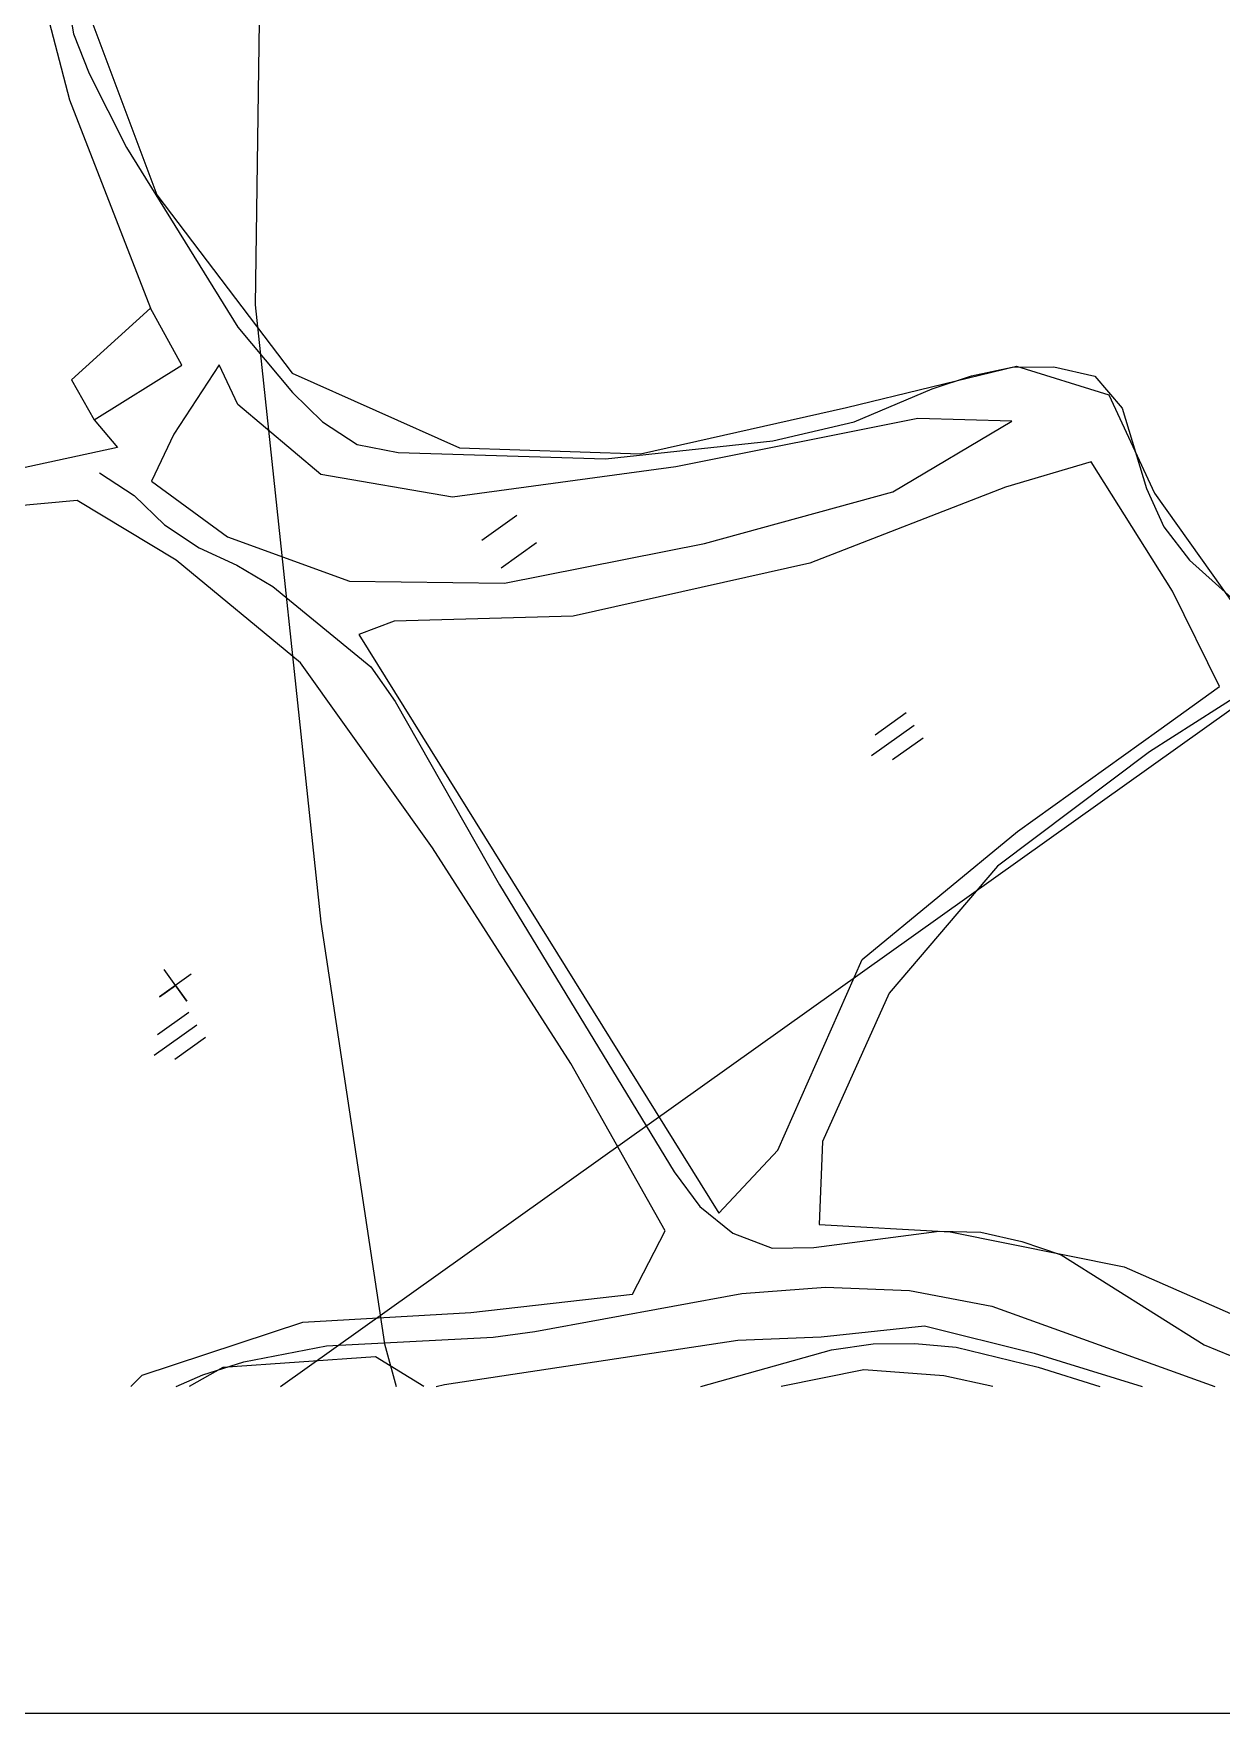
# Model space of a CAD drawing. Extents: x -299 to 346, y -14 to 200.
# Drawn here: x 22.3 to 68, y -12.5 to 52 of the extents above; entities that cross this region are included whole.
import ezdxf

# ---------------------------------------------------------------- set-up
doc = ezdxf.new("R2010")
doc.units = 0
doc.layers.add('TT-BASE', color=253, linetype='Continuous')
doc.layers.add('TX-PAPR', color=2, linetype='Continuous')

msp = doc.modelspace()

# ---------------------------------------------------------------- linework, layer by layer
at = {"layer": 'TT-BASE'}
for p, q in [((31.057, 57.476, 25.505), (30.833, 41.54, 25.505)), ((31.057, 57.476, -61.023), (30.833, 41.54, -61.023)), ((31.057, 57.476, 25.505), (30.833, 41.54, 25.505)), ((23.565, 53.57, -87.551), (23.846, 51.959, -87.551)), ((23.565, 53.57, -1.023), (23.846, 51.959, -1.023)), ((23.565, 53.57, -1.023), (23.846, 51.959, -1.023)), ((24.055, 53.755, -87.324), (27.055, 45.766, -87.324)), ((24.055, 53.755, -0.796), (27.055, 45.766, -0.796)), ((24.055, 53.755, -0.796), (27.055, 45.766, -0.796)), ((22.652, 53.409, -85.28), (23.7, 49.414, -85.28)), ((22.652, 53.409, 1.248), (23.7, 49.414, 1.248)), ((22.652, 53.409, 1.248), (23.7, 49.414, 1.248)), ((23.846, 51.959, -87.551), (24.45, 50.435, -87.551)), ((23.846, 51.959, -1.023), (24.45, 50.435, -1.023)), ((23.846, 51.959, -1.023), (24.45, 50.435, -1.023)), ((24.45, 50.435, -87.551), (25.882, 47.587, -87.551)), ((24.45, 50.435, -1.023), (25.882, 47.587, -1.023)), ((24.45, 50.435, -1.023), (25.882, 47.587, -1.023)), ((23.7, 49.414, -85.28), (26.806, 41.419, -85.28)), ((23.7, 49.414, 1.248), (26.806, 41.419, 1.248)), ((23.7, 49.414, 1.248), (26.806, 41.419, 1.248)), ((25.882, 47.587, -87.551), (30.168, 40.694, -87.551)), ((25.882, 47.587, -1.023), (30.168, 40.694, -1.023)), ((25.882, 47.587, -1.023), (30.168, 40.694, -1.023)), ((27.055, 45.766, -87.324), (32.247, 38.926, -87.324)), ((27.055, 45.766, -0.796), (32.247, 38.926, -0.796)), ((27.055, 45.766, -0.796), (32.247, 38.926, -0.796)), ((26.806, 41.419, -84.563), (23.776, 38.667, -84.563)), ((26.806, 41.419, 1.965), (23.776, 38.667, 1.965)), ((26.806, 41.419, 1.965), (23.776, 38.667, 1.965)), ((28.01, 39.223, -84.563), (26.806, 41.419, -84.563)), ((28.01, 39.223, 1.965), (26.806, 41.419, 1.965)), ((28.01, 39.223, 1.965), (26.806, 41.419, 1.965)), ((30.833, 41.54, 25.505), (33.356, 17.833, 25.505)), ((30.833, 41.54, -61.023), (33.356, 17.833, -61.023)), ((30.833, 41.54, 25.505), (33.356, 17.833, 25.505)), ((31.798, 0.001, -349.133), (90.518, 41.839, -349.133)), ((31.798, 0.001, -435.661), (90.518, 41.839, -435.661)), ((31.798, 0.001, 25.505), (90.518, 41.839, 25.505)), ((31.798, 0.001, -435.661), (90.518, 41.839, -435.661)), ((30.168, 40.694, -87.551), (32.257, 38.181, -87.551)), ((30.168, 40.694, -1.023), (32.257, 38.181, -1.023)), ((30.168, 40.694, -1.023), (32.257, 38.181, -1.023)), ((24.646, 37.128, -84.563), (28.01, 39.223, -84.563)), ((24.646, 37.128, 1.965), (28.01, 39.223, 1.965)), ((24.646, 37.128, 1.965), (28.01, 39.223, 1.965)), ((29.446, 39.247, -86.076), (27.699, 36.581, -86.076)), ((29.446, 39.247, 0.452), (27.699, 36.581, 0.452)), ((29.446, 39.247, 0.452), (27.699, 36.581, 0.452)), ((30.157, 37.717, -86.076), (29.446, 39.247, -86.076)), ((30.157, 37.717, 0.452), (29.446, 39.247, 0.452)), ((30.157, 37.717, 0.452), (29.446, 39.247, 0.452)), ((32.247, 38.926, -87.324), (38.677, 36.058, -87.324)), ((32.247, 38.926, -0.796), (38.677, 36.058, -0.796)), ((32.247, 38.926, -0.796), (38.677, 36.058, -0.796)), ((53.55, 37.601, -87.324), (60.077, 39.195, -87.324)), ((53.55, 37.601, -0.796), (60.077, 39.195, -0.796)), ((53.55, 37.601, -0.796), (60.077, 39.195, -0.796)), ((56.835, 38.317, -87.551), (58.353, 38.815, -87.551)), ((56.835, 38.317, -1.023), (58.353, 38.815, -1.023)), ((56.835, 38.317, -1.023), (58.353, 38.815, -1.023)), ((58.353, 38.815, -87.551), (59.914, 39.15, -87.551)), ((58.353, 38.815, -1.023), (59.914, 39.15, -1.023)), ((58.353, 38.815, -1.023), (59.914, 39.15, -1.023)), ((59.914, 39.15, -87.551), (61.511, 39.166, -87.551)), ((59.914, 39.15, -1.023), (61.511, 39.166, -1.023)), ((59.914, 39.15, -1.023), (61.511, 39.166, -1.023)), ((60.077, 39.195, -87.324), (63.63, 38.087, -87.324)), ((60.077, 39.195, -0.796), (63.63, 38.087, -0.796)), ((60.077, 39.195, -0.796), (63.63, 38.087, -0.796)), ((61.511, 39.166, -87.551), (63.086, 38.809, -87.551)), ((61.511, 39.166, -1.023), (63.086, 38.809, -1.023)), ((61.511, 39.166, -1.023), (63.086, 38.809, -1.023)), ((63.086, 38.809, -87.551), (64.133, 37.58, -87.551)), ((63.086, 38.809, -1.023), (64.133, 37.58, -1.023)), ((63.086, 38.809, -1.023), (64.133, 37.58, -1.023)), ((23.776, 38.667, -84.563), (24.646, 37.128, -84.563)), ((23.776, 38.667, 1.965), (24.646, 37.128, 1.965)), ((23.776, 38.667, 1.965), (24.646, 37.128, 1.965)), ((32.257, 38.181, -87.551), (33.416, 37.052, -87.551)), ((32.257, 38.181, -1.023), (33.416, 37.052, -1.023)), ((32.257, 38.181, -1.023), (33.416, 37.052, -1.023)), ((53.838, 37.052, -87.551), (56.835, 38.317, -87.551)), ((53.838, 37.052, -1.023), (56.835, 38.317, -1.023)), ((53.838, 37.052, -1.023), (56.835, 38.317, -1.023)), ((63.63, 38.087, -87.324), (65.382, 34.317, -87.324)), ((63.63, 38.087, -0.796), (65.382, 34.317, -0.796)), ((63.63, 38.087, -0.796), (65.382, 34.317, -0.796)), ((33.354, 35.034, -86.076), (30.157, 37.717, -86.076)), ((33.354, 35.034, 0.452), (30.157, 37.717, 0.452)), ((33.354, 35.034, 0.452), (30.157, 37.717, 0.452)), ((45.631, 35.82, -87.324), (53.55, 37.601, -87.324)), ((45.631, 35.82, -0.796), (53.55, 37.601, -0.796)), ((45.631, 35.82, -0.796), (53.55, 37.601, -0.796)), ((64.133, 37.58, -87.551), (65.072, 34.494, -87.551)), ((64.133, 37.58, -1.023), (65.072, 34.494, -1.023)), ((64.133, 37.58, -1.023), (65.072, 34.494, -1.023)), ((24.646, 37.128, -85.28), (25.542, 36.067, -85.28)), ((24.646, 37.128, 1.248), (25.542, 36.067, 1.248)), ((24.646, 37.128, 1.248), (25.542, 36.067, 1.248)), ((33.416, 37.052, -87.551), (34.748, 36.178, -87.551)), ((33.416, 37.052, -1.023), (34.748, 36.178, -1.023)), ((33.416, 37.052, -1.023), (34.748, 36.178, -1.023)), ((56.291, 37.178, -86.076), (46.985, 35.318, -86.076)), ((56.291, 37.178, 0.452), (46.985, 35.318, 0.452)), ((56.291, 37.178, 0.452), (46.985, 35.318, 0.452)), ((50.712, 36.327, -87.551), (53.838, 37.052, -87.551)), ((50.712, 36.327, -1.023), (53.838, 37.052, -1.023)), ((50.712, 36.327, -1.023), (53.838, 37.052, -1.023)), ((55.332, 34.361, -86.076), (59.902, 37.077, -86.076)), ((55.332, 34.361, 0.452), (59.902, 37.077, 0.452)), ((55.332, 34.361, 0.452), (59.902, 37.077, 0.452)), ((59.902, 37.077, -86.076), (56.291, 37.178, -86.076)), ((59.902, 37.077, 0.452), (56.291, 37.178, 0.452)), ((59.902, 37.077, 0.452), (56.291, 37.178, 0.452)), ((27.699, 36.581, -86.076), (26.85, 34.768, -86.076)), ((27.699, 36.581, 0.452), (26.85, 34.768, 0.452)), ((27.699, 36.581, 0.452), (26.85, 34.768, 0.452)), ((34.748, 36.178, -87.551), (36.327, 35.874, -87.551)), ((34.748, 36.178, -1.023), (36.327, 35.874, -1.023)), ((34.748, 36.178, -1.023), (36.327, 35.874, -1.023)), ((44.29, 35.631, -87.551), (50.712, 36.327, -87.551)), ((44.29, 35.631, -1.023), (50.712, 36.327, -1.023)), ((44.29, 35.631, -1.023), (50.712, 36.327, -1.023)), ((25.542, 36.067, -85.28), (17.787, 34.382, -85.28)), ((25.542, 36.067, 1.248), (17.787, 34.382, 1.248)), ((25.542, 36.067, 1.248), (17.787, 34.382, 1.248)), ((36.327, 35.874, -87.551), (44.29, 35.631, -87.551)), ((36.327, 35.874, -1.023), (44.29, 35.631, -1.023)), ((36.327, 35.874, -1.023), (44.29, 35.631, -1.023)), ((38.677, 36.058, -87.324), (45.631, 35.82, -87.324)), ((38.677, 36.058, -0.796), (45.631, 35.82, -0.796)), ((38.677, 36.058, -0.796), (45.631, 35.82, -0.796)), ((62.951, 35.52, -86.076), (59.65, 34.539, -86.076)), ((62.951, 35.52, 0.452), (59.65, 34.539, 0.452)), ((62.951, 35.52, 0.452), (59.65, 34.539, 0.452)), ((66.07, 30.555, -86.076), (62.951, 35.52, -86.076)), ((66.07, 30.555, 0.452), (62.951, 35.52, 0.452)), ((66.07, 30.555, 0.452), (62.951, 35.52, 0.452)), ((24.848, 35.096, -86.551), (26.181, 34.221, -86.551)), ((24.848, 35.096, -0.023), (26.181, 34.221, -0.023)), ((24.848, 35.096, -0.023), (26.181, 34.221, -0.023)), ((38.41, 34.16, -86.076), (33.354, 35.034, -86.076)), ((38.41, 34.16, 0.452), (33.354, 35.034, 0.452)), ((38.41, 34.16, 0.452), (33.354, 35.034, 0.452)), ((46.985, 35.318, -86.076), (38.41, 34.16, -86.076)), ((46.985, 35.318, 0.452), (38.41, 34.16, 0.452)), ((46.985, 35.318, 0.452), (38.41, 34.16, 0.452)), ((26.181, 34.221, -86.551), (27.339, 33.091, -86.551)), ((26.181, 34.221, -0.023), (27.339, 33.091, -0.023)), ((26.181, 34.221, -0.023), (27.339, 33.091, -0.023)), ((26.85, 34.768, -86.076), (29.759, 32.634, -86.076)), ((26.85, 34.768, 0.452), (29.759, 32.634, 0.452)), ((26.85, 34.768, 0.452), (29.759, 32.634, 0.452)), ((48.093, 32.382, -86.076), (55.332, 34.361, -86.076)), ((48.093, 32.382, 0.452), (55.332, 34.361, 0.452)), ((48.093, 32.382, 0.452), (55.332, 34.361, 0.452)), ((59.65, 34.539, -86.076), (52.144, 31.619, -86.076)), ((59.65, 34.539, 0.452), (52.144, 31.619, 0.452)), ((59.65, 34.539, 0.452), (52.144, 31.619, 0.452)), ((65.072, 34.494, -87.551), (65.733, 33.021, -87.551)), ((65.072, 34.494, -1.023), (65.733, 33.021, -1.023)), ((65.072, 34.494, -1.023), (65.733, 33.021, -1.023)), ((65.382, 34.317, -87.324), (69.319, 28.774, -87.324)), ((65.382, 34.317, -0.796), (69.319, 28.774, -0.796)), ((65.382, 34.317, -0.796), (69.319, 28.774, -0.796)), ((23.989, 34.027, -86.448), (21.477, 33.8, -86.448)), ((23.989, 34.027, 0.08), (21.477, 33.8, 0.08)), ((23.989, 34.027, 0.08), (21.477, 33.8, 0.08)), ((27.794, 31.736, -86.448), (23.989, 34.027, -86.448)), ((27.794, 31.736, 0.08), (23.989, 34.027, 0.08)), ((27.794, 31.736, 0.08), (23.989, 34.027, 0.08)), ((27.339, 33.091, -86.551), (28.672, 32.218, -86.551)), ((27.339, 33.091, -0.023), (28.672, 32.218, -0.023)), ((27.339, 33.091, -0.023), (28.672, 32.218, -0.023)), ((39.534, 32.508, -87.589), (40.879, 33.466, -87.589)), ((39.534, 32.508, -1.061), (40.879, 33.466, -1.061)), ((39.534, 32.508, -1.061), (40.879, 33.466, -1.061)), ((65.733, 33.021, -87.551), (66.723, 31.741, -87.551)), ((65.733, 33.021, -1.023), (66.723, 31.741, -1.023)), ((65.733, 33.021, -1.023), (66.723, 31.741, -1.023)), ((29.759, 32.634, -86.076), (34.449, 30.93, -86.076)), ((29.759, 32.634, 0.452), (34.449, 30.93, 0.452)), ((29.759, 32.634, 0.452), (34.449, 30.93, 0.452)), ((41.639, 32.399, -87.589), (40.276, 31.428, -87.589)), ((41.639, 32.399, -1.061), (40.276, 31.428, -1.061)), ((41.639, 32.399, -1.061), (40.276, 31.428, -1.061)), ((40.401, 30.855, -86.076), (48.093, 32.382, -86.076)), ((40.401, 30.855, 0.452), (48.093, 32.382, 0.452)), ((40.401, 30.855, 0.452), (48.093, 32.382, 0.452)), ((32.567, 27.793, -86.448), (27.794, 31.736, -86.448)), ((32.567, 27.793, 0.08), (27.794, 31.736, 0.08)), ((32.567, 27.793, 0.08), (27.794, 31.736, 0.08)), ((28.672, 32.218, -86.551), (30.123, 31.55, -86.551)), ((28.672, 32.218, -0.023), (30.123, 31.55, -0.023)), ((28.672, 32.218, -0.023), (30.123, 31.55, -0.023)), ((52.144, 31.619, -86.076), (43.04, 29.587, -86.076)), ((52.144, 31.619, 0.452), (43.04, 29.587, 0.452)), ((52.144, 31.619, 0.452), (43.04, 29.587, 0.452)), ((66.723, 31.741, -87.551), (74.007, 25.208, -87.551)), ((66.723, 31.741, -1.023), (74.007, 25.208, -1.023)), ((66.723, 31.741, -1.023), (74.007, 25.208, -1.023)), ((30.123, 31.55, -86.551), (31.511, 30.725, -86.551)), ((30.123, 31.55, -0.023), (31.511, 30.725, -0.023)), ((30.123, 31.55, -0.023), (31.511, 30.725, -0.023)), ((31.511, 30.725, -86.551), (35.27, 27.639, -86.551)), ((31.511, 30.725, -0.023), (35.27, 27.639, -0.023)), ((31.511, 30.725, -0.023), (35.27, 27.639, -0.023)), ((34.449, 30.93, -86.076), (40.401, 30.855, -86.076)), ((34.449, 30.93, 0.452), (40.401, 30.855, 0.452)), ((34.449, 30.93, 0.452), (40.401, 30.855, 0.452)), ((67.881, 26.889, -86.076), (66.07, 30.555, -86.076)), ((67.881, 26.889, 0.452), (66.07, 30.555, 0.452)), ((67.881, 26.889, 0.452), (66.07, 30.555, 0.452)), ((36.168, 29.395, -86.076), (34.811, 28.888, -86.076)), ((36.168, 29.395, 0.452), (34.811, 28.888, 0.452)), ((36.168, 29.395, 0.452), (34.811, 28.888, 0.452)), ((43.04, 29.587, -86.076), (36.168, 29.395, -86.076)), ((43.04, 29.587, 0.452), (36.168, 29.395, 0.452)), ((43.04, 29.587, 0.452), (36.168, 29.395, 0.452)), ((34.811, 28.888, -86.076), (48.642, 6.663, -86.076)), ((34.811, 28.888, 0.452), (48.642, 6.663, 0.452)), ((34.811, 28.888, 0.452), (48.642, 6.663, 0.452)), ((37.638, 20.695, -86.448), (32.567, 27.793, -86.448)), ((37.638, 20.695, 0.08), (32.567, 27.793, 0.08)), ((37.638, 20.695, 0.08), (32.567, 27.793, 0.08)), ((35.27, 27.639, -86.551), (36.205, 26.309, -86.551)), ((35.27, 27.639, -0.023), (36.205, 26.309, -0.023)), ((35.27, 27.639, -0.023), (36.205, 26.309, -0.023)), ((68.718, 26.628, -86.899), (65.185, 24.384, -86.899)), ((68.718, 26.628, -0.371), (65.185, 24.384, -0.371)), ((68.718, 26.628, -0.371), (65.185, 24.384, -0.371)), ((65.552, 25.213, -86.076), (67.881, 26.889, -86.076)), ((65.552, 25.213, 0.452), (67.881, 26.889, 0.452)), ((65.552, 25.213, 0.452), (67.881, 26.889, 0.452)), ((36.205, 26.309, -86.551), (40.216, 19.272, -86.551)), ((36.205, 26.309, -0.023), (40.216, 19.272, -0.023)), ((36.205, 26.309, -0.023), (40.216, 19.272, -0.023)), ((55.841, 25.873, -87.032), (54.644, 25.021, -87.032)), ((55.841, 25.873, -0.504), (54.644, 25.021, -0.504)), ((55.841, 25.873, -0.504), (54.644, 25.021, -0.504)), ((54.511, 24.232, -87.032), (56.15, 25.4, -87.032)), ((54.511, 24.232, -0.504), (56.15, 25.4, -0.504)), ((54.511, 24.232, -0.504), (56.15, 25.4, -0.504)), ((60.117, 21.324, -86.076), (65.552, 25.213, -86.076)), ((60.117, 21.324, 0.452), (65.552, 25.213, 0.452)), ((60.117, 21.324, 0.452), (65.552, 25.213, 0.452)), ((55.313, 24.082, -87.032), (56.491, 24.922, -87.032)), ((55.313, 24.082, -0.504), (56.491, 24.922, -0.504)), ((55.313, 24.082, -0.504), (56.491, 24.922, -0.504)), ((65.185, 24.384, -86.899), (59.349, 19.985, -86.899)), ((65.185, 24.384, -0.371), (59.349, 19.985, -0.371)), ((65.185, 24.384, -0.371), (59.349, 19.985, -0.371)), ((54.145, 16.401, -86.076), (60.117, 21.324, -86.076)), ((54.145, 16.401, 0.452), (60.117, 21.324, 0.452)), ((54.145, 16.401, 0.452), (60.117, 21.324, 0.452)), ((42.961, 12.413, -86.448), (37.638, 20.695, -86.448)), ((42.961, 12.413, 0.08), (37.638, 20.695, 0.08)), ((42.961, 12.413, 0.08), (37.638, 20.695, 0.08)), ((59.349, 19.985, -86.899), (55.188, 15.117, -86.899)), ((59.349, 19.985, -0.371), (55.188, 15.117, -0.371)), ((59.349, 19.985, -0.371), (55.188, 15.117, -0.371)), ((40.216, 19.272, -86.551), (46.924, 8.252, -86.551)), ((40.216, 19.272, -0.023), (46.924, 8.252, -0.023)), ((40.216, 19.272, -0.023), (46.924, 8.252, -0.023)), ((33.356, 17.833, 25.505), (35.801, 1.639, 25.505)), ((33.356, 17.833, -61.023), (35.801, 1.639, -61.023)), ((33.356, 17.833, 25.505), (35.801, 1.639, 25.505)), ((50.908, 9.087, -86.076), (54.145, 16.401, -86.076)), ((50.908, 9.087, 0.452), (54.145, 16.401, 0.452)), ((50.908, 9.087, 0.452), (54.145, 16.401, 0.452)), ((28.374, 15.846, -86.454), (27.153, 14.975, -86.454)), ((28.374, 15.846, 0.074), (27.153, 14.975, 0.074)), ((28.374, 15.846, 0.074), (27.153, 14.975, 0.074)), ((28.199, 14.8, -86.454), (27.328, 16.021, -86.454)), ((28.199, 14.8, 0.074), (27.328, 16.021, 0.074)), ((28.199, 14.8, 0.074), (27.328, 16.021, 0.074)), ((27.153, 14.975, -86.454), (27.763, 15.411, -86.454)), ((27.153, 14.975, 0.074), (27.763, 15.411, 0.074)), ((27.153, 14.975, 0.074), (27.763, 15.411, 0.074)), ((27.763, 15.411, -86.454), (28.199, 14.8, -86.454)), ((27.763, 15.411, 0.074), (28.199, 14.8, 0.074)), ((27.763, 15.411, 0.074), (28.199, 14.8, 0.074)), ((55.188, 15.117, -86.899), (52.628, 9.414, -86.899)), ((55.188, 15.117, -0.371), (52.628, 9.414, -0.371)), ((55.188, 15.117, -0.371), (52.628, 9.414, -0.371)), ((28.273, 14.369, -86.448), (27.075, 13.516, -86.448)), ((28.273, 14.369, 0.08), (27.075, 13.516, 0.08)), ((28.273, 14.369, 0.08), (27.075, 13.516, 0.08)), ((26.943, 12.728, -86.448), (28.582, 13.896, -86.448)), ((26.943, 12.728, 0.08), (28.582, 13.896, 0.08)), ((26.943, 12.728, 0.08), (28.582, 13.896, 0.08)), ((27.744, 12.578, -86.448), (28.923, 13.418, -86.448)), ((27.744, 12.578, 0.08), (28.923, 13.418, 0.08)), ((27.744, 12.578, 0.08), (28.923, 13.418, 0.08)), ((46.582, 5.984, -86.448), (42.961, 12.413, -86.448)), ((46.582, 5.984, 0.08), (42.961, 12.413, 0.08)), ((46.582, 5.984, 0.08), (42.961, 12.413, 0.08)), ((48.642, 6.663, -86.076), (50.908, 9.087, -86.076)), ((48.642, 6.663, 0.452), (50.908, 9.087, 0.452)), ((48.642, 6.663, 0.452), (50.908, 9.087, 0.452)), ((52.628, 9.414, -86.899), (52.499, 6.23, -86.899)), ((52.628, 9.414, -0.371), (52.499, 6.23, -0.371)), ((52.628, 9.414, -0.371), (52.499, 6.23, -0.371)), ((46.924, 8.252, -86.551), (47.911, 6.918, -86.551)), ((46.924, 8.252, -0.023), (47.911, 6.918, -0.023)), ((46.924, 8.252, -0.023), (47.911, 6.918, -0.023)), ((47.911, 6.918, -86.551), (49.182, 5.888, -86.551)), ((47.911, 6.918, -0.023), (49.182, 5.888, -0.023)), ((47.911, 6.918, -0.023), (49.182, 5.888, -0.023)), ((45.326, 3.557, -86.448), (46.582, 5.984, -86.448)), ((45.326, 3.557, 0.08), (46.582, 5.984, 0.08)), ((45.326, 3.557, 0.08), (46.582, 5.984, 0.08)), ((49.182, 5.888, -86.551), (50.692, 5.323, -86.551)), ((49.182, 5.888, -0.023), (50.692, 5.323, -0.023)), ((49.182, 5.888, -0.023), (50.692, 5.323, -0.023)), ((52.288, 5.338, -86.551), (57.111, 5.966, -86.551)), ((52.288, 5.338, -0.023), (57.111, 5.966, -0.023)), ((52.288, 5.338, -0.023), (57.111, 5.966, -0.023)), ((52.499, 6.23, -86.899), (57.535, 5.942, -86.899)), ((52.499, 6.23, -0.371), (57.535, 5.942, -0.371)), ((52.499, 6.23, -0.371), (57.535, 5.942, -0.371)), ((57.111, 5.966, -86.551), (58.704, 5.928, -86.551)), ((57.111, 5.966, -0.023), (58.704, 5.928, -0.023)), ((57.111, 5.966, -0.023), (58.704, 5.928, -0.023)), ((57.535, 5.942, -86.899), (64.212, 4.602, -86.899)), ((57.535, 5.942, -0.371), (64.212, 4.602, -0.371)), ((57.535, 5.942, -0.371), (64.212, 4.602, -0.371)), ((58.704, 5.928, -86.551), (60.28, 5.572, -86.551)), ((58.704, 5.928, -0.023), (60.28, 5.572, -0.023)), ((58.704, 5.928, -0.023), (60.28, 5.572, -0.023)), ((50.692, 5.323, -86.551), (52.288, 5.338, -86.551)), ((50.692, 5.323, -0.023), (52.288, 5.338, -0.023)), ((50.692, 5.323, -0.023), (52.288, 5.338, -0.023)), ((60.28, 5.572, -86.551), (61.793, 5.06, -86.551)), ((60.28, 5.572, -0.023), (61.793, 5.06, -0.023)), ((60.28, 5.572, -0.023), (61.793, 5.06, -0.023)), ((61.793, 5.06, -86.551), (67.285, 1.608, -86.551)), ((61.793, 5.06, -0.023), (67.285, 1.608, -0.023)), ((61.793, 5.06, -0.023), (67.285, 1.608, -0.023)), ((64.212, 4.602, -86.899), (71.32, 1.484, -86.899)), ((64.212, 4.602, -0.371), (71.32, 1.484, -0.371)), ((64.212, 4.602, -0.371), (71.32, 1.484, -0.371)), ((39.116, 2.848, -86.448), (45.326, 3.557, -86.448)), ((39.116, 2.848, 0.08), (45.326, 3.557, 0.08)), ((39.116, 2.848, 0.08), (45.326, 3.557, 0.08)), ((41.574, 2.123, -85.551), (49.529, 3.581, -85.551)), ((41.574, 2.123, 0.977), (49.529, 3.581, 0.977)), ((41.574, 2.123, 0.977), (49.529, 3.581, 0.977)), ((49.529, 3.581, -85.551), (52.734, 3.824, -85.551)), ((49.529, 3.581, 0.977), (52.734, 3.824, 0.977)), ((49.529, 3.581, 0.977), (52.734, 3.824, 0.977)), ((52.734, 3.824, -85.551), (55.97, 3.691, -85.551)), ((52.734, 3.824, 0.977), (55.97, 3.691, 0.977)), ((52.734, 3.824, 0.977), (55.97, 3.691, 0.977)), ((55.97, 3.691, -85.551), (59.127, 3.085, -85.551)), ((55.97, 3.691, 0.977), (59.127, 3.085, 0.977)), ((55.97, 3.691, 0.977), (59.127, 3.085, 0.977)), ((32.66, 2.473, -86.448), (39.116, 2.848, -86.448)), ((32.66, 2.473, 0.08), (39.116, 2.848, 0.08)), ((32.66, 2.473, 0.08), (39.116, 2.848, 0.08)), ((59.127, 3.085, -85.551), (67.693, 0.002, -85.551)), ((59.127, 3.085, 0.977), (67.693, 0.002, 0.977)), ((59.127, 3.085, 0.977), (67.693, 0.002, 0.977)), ((26.48, 0.434, -86.448), (32.66, 2.473, -86.448)), ((26.48, 0.434, 0.08), (32.66, 2.473, 0.08)), ((26.48, 0.434, 0.08), (32.66, 2.473, 0.08)), ((39.966, 1.895, -85.551), (41.574, 2.123, -85.551)), ((39.966, 1.895, 0.977), (41.574, 2.123, 0.977)), ((39.966, 1.895, 0.977), (41.574, 2.123, 0.977)), ((52.571, 1.918, -84.551), (56.546, 2.336, -84.551)), ((52.571, 1.918, 1.977), (56.546, 2.336, 1.977)), ((52.571, 1.918, 1.977), (56.546, 2.336, 1.977)), ((56.546, 2.336, -84.551), (60.758, 1.283, -84.551)), ((56.546, 2.336, 1.977), (60.758, 1.283, 1.977)), ((56.546, 2.336, 1.977), (60.758, 1.283, 1.977)), ((30.393, 0.955, -85.551), (33.565, 1.571, -85.551)), ((30.393, 0.955, 0.977), (33.565, 1.571, 0.977)), ((30.393, 0.955, 0.977), (33.565, 1.571, 0.977)), ((33.565, 1.571, -85.551), (39.966, 1.895, -85.551)), ((33.565, 1.571, 0.977), (39.966, 1.895, 0.977)), ((33.565, 1.571, 0.977), (39.966, 1.895, 0.977)), ((35.801, 1.639, 25.505), (36.248, 0.001, 25.505)), ((35.801, 1.639, -61.023), (36.248, 0.001, -61.023)), ((35.801, 1.639, 25.505), (36.248, 0.001, 25.505)), ((38.108, 0.087, -84.551), (49.372, 1.783, -84.551)), ((38.108, 0.087, 1.977), (49.372, 1.783, 1.977)), ((38.108, 0.087, 1.977), (49.372, 1.783, 1.977)), ((47.95, 0.002, -82.551), (52.968, 1.417, -82.551)), ((47.95, 0.002, 3.977), (52.968, 1.417, 3.977)), ((47.95, 0.002, 3.977), (52.968, 1.417, 3.977)), ((49.372, 1.783, -84.551), (52.571, 1.918, -84.551)), ((49.372, 1.783, 1.977), (52.571, 1.918, 1.977)), ((49.372, 1.783, 1.977), (52.571, 1.918, 1.977)), ((52.968, 1.417, -82.551), (54.577, 1.644, -82.551)), ((52.968, 1.417, 3.977), (54.577, 1.644, 3.977)), ((52.968, 1.417, 3.977), (54.577, 1.644, 3.977)), ((54.577, 1.644, -82.551), (56.173, 1.659, -82.551)), ((54.577, 1.644, 3.977), (56.173, 1.659, 3.977)), ((54.577, 1.644, 3.977), (56.173, 1.659, 3.977)), ((56.173, 1.659, -82.551), (57.76, 1.515, -82.551)), ((56.173, 1.659, 3.977), (57.76, 1.515, 3.977)), ((56.173, 1.659, 3.977), (57.76, 1.515, 3.977)), ((57.76, 1.515, -82.551), (60.907, 0.75, -82.551)), ((57.76, 1.515, 3.977), (60.907, 0.75, 3.977)), ((57.76, 1.515, 3.977), (60.907, 0.75, 3.977)), ((67.285, 1.608, -86.551), (68.791, 0.99, -86.551)), ((67.285, 1.608, -0.023), (68.791, 0.99, -0.023)), ((67.285, 1.608, -0.023), (68.791, 0.99, -0.023)), ((29.581, 0.735, -85.067), (28.295, 0.001, -85.067)), ((29.581, 0.735, 1.461), (28.295, 0.001, 1.461)), ((29.581, 0.735, 1.461), (28.295, 0.001, 1.461)), ((28.822, 0.459, -85.551), (30.393, 0.955, -85.551)), ((28.822, 0.459, 0.977), (30.393, 0.955, 0.977)), ((28.822, 0.459, 0.977), (30.393, 0.955, 0.977)), ((35.456, 1.144, -85.067), (29.581, 0.735, -85.067)), ((35.456, 1.144, 1.461), (29.581, 0.735, 1.461)), ((35.456, 1.144, 1.461), (29.581, 0.735, 1.461)), ((37.309, 0.001, -85.067), (35.456, 1.144, -85.067)), ((37.309, 0.001, 1.461), (35.456, 1.144, 1.461)), ((37.309, 0.001, 1.461), (35.456, 1.144, 1.461)), ((54.208, 0.65, -81.551), (51.034, 0.002, -81.551)), ((54.208, 0.65, 4.977), (51.034, 0.002, 4.977)), ((54.208, 0.65, 4.977), (51.034, 0.002, 4.977)), ((57.288, 0.414, -81.551), (54.208, 0.65, -81.551)), ((57.288, 0.414, 4.977), (54.208, 0.65, 4.977)), ((57.288, 0.414, 4.977), (54.208, 0.65, 4.977)), ((60.758, 1.283, -84.551), (64.907, 0.002, -84.551)), ((60.758, 1.283, 1.977), (64.907, 0.002, 1.977)), ((60.758, 1.283, 1.977), (64.907, 0.002, 1.977)), ((60.907, 0.75, -82.551), (63.274, 0.002, -82.551)), ((60.907, 0.75, 3.977), (63.274, 0.002, 3.977)), ((60.907, 0.75, 3.977), (63.274, 0.002, 3.977)), ((26.049, 0.001, -86.448), (26.48, 0.434, -86.448)), ((26.049, 0.001, 0.08), (26.48, 0.434, 0.08)), ((26.049, 0.001, 0.08), (26.48, 0.434, 0.08)), ((27.798, 0.001, -85.551), (28.822, 0.459, -85.551)), ((27.798, 0.001, 0.977), (28.822, 0.459, 0.977)), ((27.798, 0.001, 0.977), (28.822, 0.459, 0.977)), ((37.776, 0.001, -84.551), (38.108, 0.087, -84.551)), ((37.776, 0.001, 1.977), (38.108, 0.087, 1.977)), ((37.776, 0.001, 1.977), (38.108, 0.087, 1.977)), ((59.17, 0.002, -81.551), (57.288, 0.414, -81.551)), ((59.17, 0.002, 4.977), (57.288, 0.414, 4.977)), ((59.17, 0.002, 4.977), (57.288, 0.414, 4.977))]:
    msp.add_line(p, q, dxfattribs=at)
at = {"layer": 'TX-PAPR'}
msp.add_lwpolyline([(-1.011, 142.251), (237.789, 142.251), (237.789, -12.549), (-1.011, -12.549)], close=True, dxfattribs=at)

doc.saveas('drawing.dxf')
